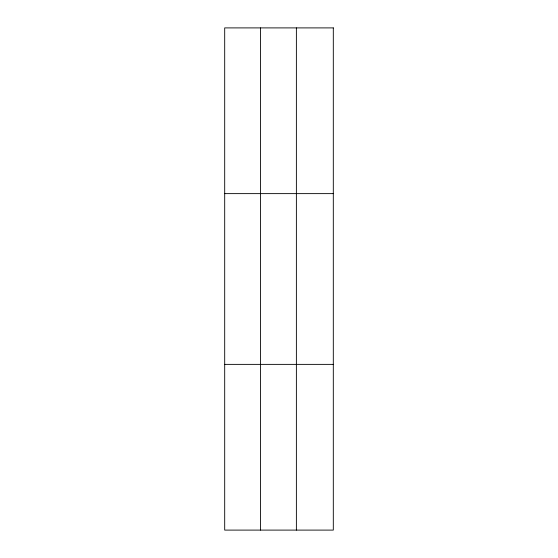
<?xml version="1.0" encoding="UTF-8"?>
<svg xmlns="http://www.w3.org/2000/svg" width="558" height="558" viewBox="0 0 558 558"><rect width="100%" height="100%" fill="white"/><g stroke="black" fill="none" stroke-linecap="round" stroke-linejoin="round"><path stroke-width="0.84" d="M260.537 27.9L260.537 530.1M296.382 27.9L296.382 530.1M224.693 193.626L333.307 193.626M224.693 364.374L333.307 364.374M333.307 27.9L333.307 530.1L224.693 530.1L224.693 27.9L333.307 27.9"/></g></svg>
